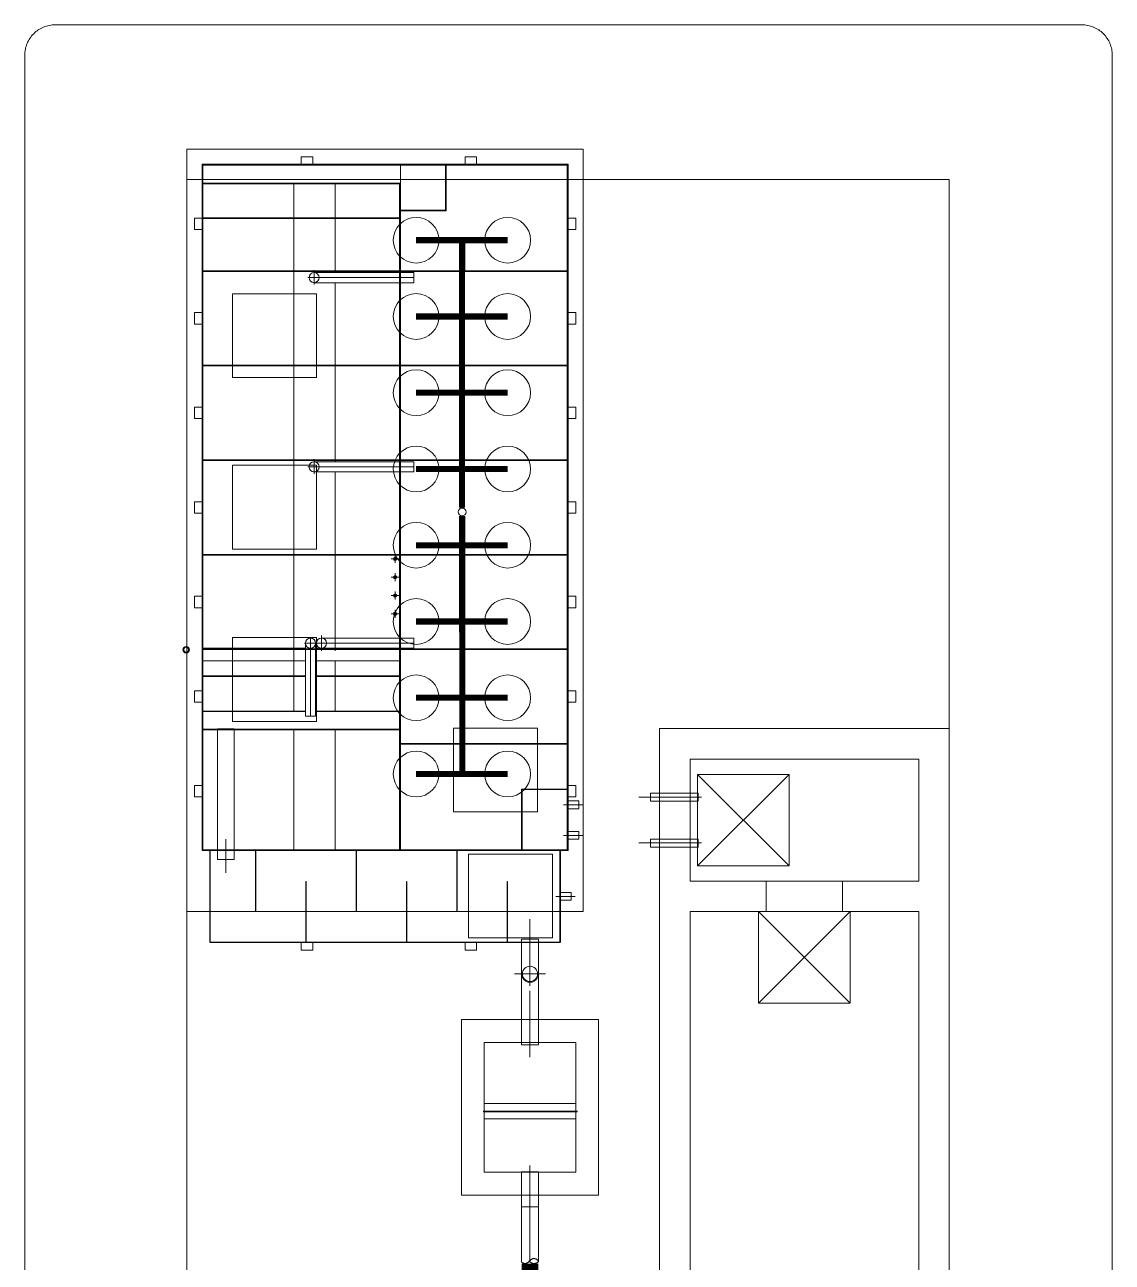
# Model space of a CAD drawing. Header units: millimetres. Extents: x 553474 to 556484, y 6145926 to 6146600.
# Drawn here: x 556199.59 to 556206.72, y 6146173.89 to 6146182.01 of the extents above; entities that cross this region are included whole.
import ezdxf

# ---------------------------------------------------------------- set-up
doc = ezdxf.new("R2010")
doc.units = ezdxf.units.MM
for name, pattern in [('ACAD_ISO10W100', [18, 12, -3, 0, -3]), ('DASHED', [5.5, 4, -1.5]), ('DASHED2', [9.525, 6.35, -3.175])]:
    doc.linetypes.add(name, pattern=pattern)
doc.layers.add('8', color=8, linetype='Continuous', lineweight=0)

msp = doc.modelspace()

# ---------------------------------------------------------------- linework, layer by layer
at = {"layer": '8', "lineweight": 5}
for p, q in [((556200.6518, 6146181.1933), (556203.2518, 6146181.1933)), ((556200.6518, 6146181.1933), (556200.6518, 6146176.1933)), ((556203.2518, 6146181.1933), (556203.2518, 6146176.1933)), ((556202.1405, 6146180.3501), (556201.4453, 6146180.3501)), ((556201.4858, 6146180.3993), (556201.4858, 6146180.3047)), ((556202.1405, 6146179.1101), (556201.4453, 6146179.1101)), ((556201.4858, 6146179.1593), (556201.4858, 6146179.0647)), ((556202.0433, 6146178.5057), (556201.9916, 6146178.5057)), ((556202.0174, 6146178.4798), (556202.0174, 6146178.5316)), ((556202.0433, 6146178.3857), (556201.9916, 6146178.3857)), ((556202.0174, 6146178.3598), (556202.0174, 6146178.4116)), ((556202.0433, 6146178.2657), (556201.9916, 6146178.2657)), ((556202.0174, 6146178.2398), (556202.0174, 6146178.2916)), ((556202.0433, 6146178.1457), (556201.9916, 6146178.1457)), ((556202.0174, 6146178.1198), (556202.0174, 6146178.1716)), ((556203.7518, 6146177.3933), (556205.6518, 6146177.3933)), ((556203.7518, 6146171.4933), (556203.7518, 6146177.3933)), ((556205.6518, 6146171.4933), (556205.6518, 6146177.3933)), ((556200.6518, 6146176.1933), (556203.2518, 6146176.1933)), ((556203.3521, 6146175.485), (556202.4521, 6146175.485)), ((556202.4521, 6146174.335), (556202.4521, 6146175.485)), ((556203.3521, 6146175.485), (556203.3521, 6146174.335)), ((556203.3521, 6146174.335), (556202.4521, 6146174.335))]:
    msp.add_line(p, q, dxfattribs=at)
at = {"layer": '8'}
for p, q in [((556201.4019, 6146181.0933), (556201.4019, 6146181.1433)), ((556201.4019, 6146181.1433), (556201.4769, 6146181.1433)), ((556201.4769, 6146181.1433), (556201.4769, 6146181.0933)), ((556202.4768, 6146181.0933), (556202.4768, 6146181.1433)), ((556202.4768, 6146181.1433), (556202.5518, 6146181.1433)), ((556202.5518, 6146181.1433), (556202.5518, 6146181.0933)), ((556203.1518, 6146181.0933), (556200.7519, 6146181.0933)), ((556200.7519, 6146181.0933), (556200.7519, 6146176.5933)), ((556203.1518, 6146181.0886), (556200.7519, 6146181.0886)), ((556200.7566, 6146181.0933), (556200.7566, 6146176.5933)), ((556202.0518, 6146176.5933), (556202.0518, 6146181.0886)), ((556202.3486, 6146180.792), (556202.3486, 6146181.0886)), ((556202.3518, 6146180.7886), (556202.3518, 6146181.0886)), ((556203.1471, 6146176.5933), (556203.1471, 6146181.0933)), ((556203.1518, 6146176.5933), (556203.1518, 6146181.0933)), ((556202.0518, 6146180.9686), (556200.7566, 6146180.9686)), ((556202.0518, 6146180.9655), (556200.7566, 6146180.9655)), ((556201.3537, 6146180.9655), (556201.3537, 6146180.7433)), ((556201.6243, 6146180.9655), (556201.6243, 6146180.7433)), ((556202.0471, 6146176.5933), (556202.0471, 6146180.9686)), ((556200.7519, 6146180.7408), (556200.7019, 6146180.7408)), ((556200.7019, 6146180.7408), (556200.7019, 6146180.6658)), ((556202.0471, 6146180.7433), (556200.7566, 6146180.7433)), ((556202.0471, 6146180.7386), (556200.7566, 6146180.7386)), ((556201.3537, 6146180.7386), (556201.3537, 6146177.7386)), ((556201.6243, 6146180.7386), (556201.6243, 6146180.3833)), ((556202.3486, 6146180.792), (556202.0518, 6146180.792)), ((556202.3518, 6146180.7886), (556202.0518, 6146180.7886)), ((556203.1518, 6146180.7408), (556203.2018, 6146180.7408)), ((556203.2018, 6146180.7408), (556203.2018, 6146180.6658)), ((556200.7019, 6146180.6658), (556200.7519, 6146180.6658)), ((556203.2018, 6146180.6658), (556203.1518, 6146180.6658)), ((556202.0471, 6146180.3957), (556200.7566, 6146180.3957)), ((556202.0471, 6146180.391), (556200.7566, 6146180.391)), ((556201.4858, 6146180.3833), (556202.1405, 6146180.3833)), ((556203.1471, 6146180.3957), (556202.0518, 6146180.3957)), ((556203.1471, 6146180.391), (556202.0518, 6146180.391)), ((556202.1405, 6146180.317), (556202.1405, 6146180.3833)), ((556200.9518, 6146180.2447), (556200.9518, 6146179.6947)), ((556201.5018, 6146180.2447), (556200.9518, 6146180.2447)), ((556201.4858, 6146180.317), (556202.1405, 6146180.317)), ((556201.5018, 6146179.6947), (556201.5018, 6146180.2447)), ((556201.6243, 6146180.317), (556201.6243, 6146179.1433)), ((556200.7519, 6146180.1208), (556200.7019, 6146180.1208)), ((556200.7019, 6146180.1208), (556200.7019, 6146180.0458)), ((556203.1518, 6146180.1208), (556203.2018, 6146180.1208)), ((556203.2018, 6146180.1208), (556203.2018, 6146180.0458)), ((556200.7019, 6146180.0458), (556200.7519, 6146180.0458)), ((556203.2018, 6146180.0458), (556203.1518, 6146180.0458)), ((556202.0471, 6146179.7757), (556200.7566, 6146179.7757)), ((556202.0471, 6146179.771), (556200.7566, 6146179.771)), ((556203.1471, 6146179.7757), (556202.0518, 6146179.7757)), ((556203.1471, 6146179.771), (556202.0518, 6146179.771)), ((556200.9518, 6146179.6947), (556201.5018, 6146179.6947)), ((556200.7519, 6146179.5008), (556200.7019, 6146179.5008)), ((556200.7019, 6146179.5008), (556200.7019, 6146179.4258)), ((556203.1518, 6146179.5008), (556203.2018, 6146179.5008)), ((556203.2018, 6146179.5008), (556203.2018, 6146179.4258)), ((556200.7019, 6146179.4258), (556200.7519, 6146179.4258)), ((556203.2018, 6146179.4258), (556203.1518, 6146179.4258)), ((556202.0471, 6146179.1557), (556200.7566, 6146179.1557)), ((556202.0471, 6146179.151), (556200.7566, 6146179.151)), ((556200.9518, 6146179.1197), (556200.9518, 6146178.5697)), ((556201.5018, 6146179.1197), (556200.9518, 6146179.1197)), ((556201.4858, 6146179.1433), (556202.1405, 6146179.1433)), ((556201.5018, 6146178.5697), (556201.5018, 6146179.1197)), ((556203.1471, 6146179.1557), (556202.0518, 6146179.1557)), ((556203.1471, 6146179.151), (556202.0518, 6146179.151)), ((556202.1405, 6146179.077), (556202.1405, 6146179.1433)), ((556201.4858, 6146179.077), (556202.1405, 6146179.077)), ((556201.6243, 6146179.077), (556201.6243, 6146177.9033)), ((556200.7019, 6146178.8058), (556200.7019, 6146178.8808)), ((556200.7019, 6146178.8808), (556200.7519, 6146178.8808)), ((556203.2018, 6146178.8808), (556203.1518, 6146178.8808)), ((556203.2018, 6146178.8058), (556203.2018, 6146178.8808)), ((556200.7519, 6146178.8058), (556200.7019, 6146178.8058)), ((556203.1518, 6146178.8058), (556203.2018, 6146178.8058)), ((556200.9518, 6146178.5697), (556201.5018, 6146178.5697)), ((556202.0471, 6146178.5357), (556200.7566, 6146178.5357)), ((556202.0471, 6146178.531), (556200.7566, 6146178.531)), ((556203.1471, 6146178.5357), (556202.0518, 6146178.5357)), ((556203.1471, 6146178.531), (556202.0518, 6146178.531)), ((556200.7019, 6146178.1858), (556200.7019, 6146178.2608)), ((556200.7019, 6146178.2608), (556200.7519, 6146178.2608)), ((556203.2018, 6146178.2608), (556203.1518, 6146178.2608)), ((556203.2018, 6146178.1858), (556203.2018, 6146178.2608)), ((556200.7519, 6146178.1858), (556200.7019, 6146178.1858)), ((556203.1518, 6146178.1858), (556203.2018, 6146178.1858)), ((556200.9518, 6146177.99), (556200.9518, 6146177.44)), ((556201.5018, 6146177.99), (556200.9518, 6146177.99)), ((556201.5018, 6146177.44), (556201.5018, 6146177.99)), ((556201.5343, 6146177.9869), (556202.1405, 6146177.9869)), ((556202.1405, 6146177.9206), (556202.1405, 6146177.9869)), ((556201.4297, 6146177.9218), (556200.7566, 6146177.9218)), ((556202.0471, 6146177.9157), (556200.7566, 6146177.9157)), ((556202.0471, 6146177.911), (556200.7566, 6146177.911)), ((556201.4297, 6146177.9537), (556201.4297, 6146177.4751)), ((556201.4959, 6146177.9537), (556201.4959, 6146177.4751)), ((556202.0471, 6146177.9218), (556201.4959, 6146177.9218)), ((556201.5343, 6146177.9206), (556202.1405, 6146177.9206)), ((556203.1471, 6146177.9157), (556202.0518, 6146177.9157)), ((556203.1471, 6146177.911), (556202.0518, 6146177.911)), ((556201.4297, 6146177.8386), (556200.7566, 6146177.8386)), ((556202.0471, 6146177.8386), (556201.4959, 6146177.8386)), ((556201.6243, 6146177.837), (556201.6243, 6146177.7386)), ((556201.4297, 6146177.7386), (556200.7566, 6146177.7386)), ((556201.4297, 6146177.7339), (556200.7566, 6146177.7339)), ((556201.3537, 6146177.7339), (556201.3537, 6146177.5086)), ((556202.0471, 6146177.7386), (556201.4959, 6146177.7386)), ((556202.0471, 6146177.7339), (556201.4959, 6146177.7339)), ((556201.6243, 6146177.7339), (556201.6243, 6146177.5086)), ((556200.7019, 6146177.5658), (556200.7019, 6146177.6408)), ((556200.7019, 6146177.6408), (556200.7519, 6146177.6408)), ((556203.2018, 6146177.6408), (556203.1518, 6146177.6408)), ((556203.2018, 6146177.5658), (556203.2018, 6146177.6408)), ((556200.7519, 6146177.5658), (556200.7019, 6146177.5658)), ((556201.4297, 6146177.5086), (556200.7566, 6146177.5086)), ((556201.4297, 6146177.5055), (556200.7566, 6146177.5055)), ((556202.0471, 6146177.5086), (556201.4959, 6146177.5086)), ((556202.0471, 6146177.5055), (556201.4959, 6146177.5055)), ((556203.1518, 6146177.5658), (556203.2018, 6146177.5658)), ((556200.9518, 6146177.44), (556201.5018, 6146177.44)), ((556201.4297, 6146177.4751), (556201.4959, 6146177.4751)), ((556202.0471, 6146177.3886), (556200.7566, 6146177.3886)), ((556202.0471, 6146177.3854), (556200.7566, 6146177.3854)), ((556200.8513, 6146177.3886), (556200.8513, 6146177.3911)), ((556200.8513, 6146177.3911), (556200.9614, 6146177.3911)), ((556200.8513, 6146176.598), (556200.8513, 6146177.3854)), ((556200.9613, 6146176.598), (556200.9613, 6146177.3854)), ((556200.9614, 6146177.3911), (556200.9614, 6146177.3886)), ((556201.3537, 6146177.3854), (556201.3537, 6146176.598)), ((556201.6243, 6146177.3854), (556201.6243, 6146176.598)), ((556202.4015, 6146177.3966), (556202.9515, 6146177.3966)), ((556202.4015, 6146176.8466), (556202.4015, 6146177.3966)), ((556202.9515, 6146177.3966), (556202.9515, 6146176.8466)), ((556203.1471, 6146177.2957), (556202.0518, 6146177.2957)), ((556203.1471, 6146177.291), (556202.0518, 6146177.291)), ((556204.0018, 6146177.0933), (556204.6018, 6146176.4933)), ((556204.0018, 6146176.4933), (556204.6018, 6146177.0933)), ((556200.7019, 6146176.9458), (556200.7019, 6146177.0208)), ((556200.7019, 6146177.0208), (556200.7519, 6146177.0208)), ((556203.2018, 6146177.0208), (556203.1518, 6146177.0208)), ((556203.2018, 6146176.9458), (556203.2018, 6146177.0208)), ((556200.7519, 6146176.9458), (556200.7019, 6146176.9458)), ((556203.1471, 6146176.9968), (556202.8471, 6146176.9968)), ((556202.8471, 6146176.598), (556202.8471, 6146176.9968)), ((556202.8503, 6146176.598), (556202.8503, 6146176.9935)), ((556203.1471, 6146176.9935), (556202.8503, 6146176.9935)), ((556203.1518, 6146176.9458), (556203.2018, 6146176.9458)), ((556203.1518, 6146176.9187), (556203.2224, 6146176.9187)), ((556203.2224, 6146176.9187), (556203.2224, 6146176.8679)), ((556202.9515, 6146176.8466), (556202.4015, 6146176.8466)), ((556203.1471, 6146176.7404), (556203.1471, 6146176.8414)), ((556203.1518, 6146176.8679), (556203.2224, 6146176.8679)), ((556203.1518, 6146176.7187), (556203.2224, 6146176.7187)), ((556203.2224, 6146176.7187), (556203.2224, 6146176.6679)), ((556203.1518, 6146176.598), (556200.7519, 6146176.598)), ((556203.1518, 6146176.5933), (556200.7519, 6146176.5933)), ((556200.8019, 6146176.5933), (556200.8019, 6146175.9933)), ((556200.8049, 6146176.5933), (556200.8049, 6146175.9963)), ((556200.8513, 6146176.5933), (556200.8513, 6146176.5347)), ((556200.9063, 6146176.6678), (556200.9063, 6146176.4485)), ((556200.9613, 6146176.5933), (556200.9613, 6146176.5347)), ((556201.1019, 6146176.5933), (556201.1019, 6146176.1963)), ((556201.1049, 6146176.5933), (556201.1049, 6146176.1963)), ((556201.7619, 6146176.5933), (556201.7619, 6146176.1963)), ((556201.7649, 6146176.5933), (556201.7649, 6146176.1963)), ((556202.4218, 6146176.5933), (556202.4218, 6146176.1963)), ((556202.4248, 6146176.5933), (556202.4248, 6146176.1963)), ((556203.0987, 6146175.9963), (556203.0987, 6146176.5933)), ((556203.1017, 6146175.9933), (556203.1017, 6146176.5933)), ((556203.1518, 6146176.6679), (556203.2224, 6146176.6679)), ((556200.8513, 6146176.5347), (556200.9613, 6146176.5347)), ((556202.4989, 6146176.571), (556203.0489, 6146176.571)), ((556202.4989, 6146176.021), (556202.4989, 6146176.571)), ((556203.0489, 6146176.571), (556203.0489, 6146176.021)), ((556201.4319, 6146176.3903), (556201.4319, 6146175.9903)), ((556201.4349, 6146176.3903), (556201.4319, 6146176.3903)), ((556201.4349, 6146176.3903), (556201.4349, 6146175.9933)), ((556202.0919, 6146176.3903), (556202.0919, 6146175.9903)), ((556202.0949, 6146176.3903), (556202.0919, 6146176.3903)), ((556202.0949, 6146176.3903), (556202.0949, 6146175.9933)), ((556202.7518, 6146176.3903), (556202.7518, 6146175.9903)), ((556202.7548, 6146176.3903), (556202.7518, 6146176.3903)), ((556202.7548, 6146176.3903), (556202.7548, 6146175.9933)), ((556203.1017, 6146176.3187), (556203.1722, 6146176.3187)), ((556203.1722, 6146176.3187), (556203.1722, 6146176.2679)), ((556201.1019, 6146176.1963), (556201.1049, 6146176.1963)), ((556201.7619, 6146176.1963), (556201.7649, 6146176.1963)), ((556202.4218, 6146176.1963), (556202.4248, 6146176.1963)), ((556203.1017, 6146176.2679), (556203.1722, 6146176.2679)), ((556204.4018, 6146176.1933), (556205.0018, 6146175.5933)), ((556204.4018, 6146175.5933), (556205.0018, 6146176.1933)), ((556200.8019, 6146175.9903), (556203.1017, 6146175.9903)), ((556200.8049, 6146175.9933), (556203.0987, 6146175.9933)), ((556201.4019, 6146175.9903), (556201.4019, 6146175.9403)), ((556201.4769, 6146175.9403), (556201.4769, 6146175.9903)), ((556202.4768, 6146175.9903), (556202.4768, 6146175.9403)), ((556203.0489, 6146176.021), (556202.4989, 6146176.021)), ((556202.5518, 6146175.9403), (556202.5518, 6146175.9903)), ((556202.8471, 6146176.0117), (556202.8471, 6146175.785)), ((556202.9571, 6146176.0117), (556202.8471, 6146176.0117)), ((556202.9571, 6146176.0117), (556202.9571, 6146175.785)), ((556201.4019, 6146175.9403), (556201.4769, 6146175.9403)), ((556202.4768, 6146175.9403), (556202.5518, 6146175.9403)), ((556202.8471, 6146174.2571), (556202.9571, 6146174.2571))]:
    msp.add_line(p, q, dxfattribs=at)
at = {"layer": '8', "linetype": 'ACAD_ISO10W100', "lineweight": 5}
for p, q in [((556201.4628, 6146177.9932), (556201.4628, 6146177.4751)), ((556201.5343, 6146177.9032), (556201.5343, 6146178.0042)), ((556202.1405, 6146177.9537), (556201.4222, 6146177.9537))]:
    msp.add_line(p, q, dxfattribs=at)
at = {"layer": '8', "linetype": 'DASHED2', "lineweight": 5}
for p, q in [((556203.9518, 6146177.1933), (556205.4518, 6146177.1933)), ((556203.9518, 6146176.3933), (556203.9518, 6146177.1933)), ((556205.4518, 6146176.3933), (556205.4518, 6146177.1933)), ((556203.9518, 6146176.3933), (556205.4518, 6146176.3933)), ((556204.4518, 6146176.3933), (556204.4518, 6146176.1933)), ((556204.9518, 6146176.3933), (556204.9518, 6146176.1933)), ((556203.9518, 6146171.6933), (556203.9518, 6146176.1933)), ((556203.9518, 6146176.1933), (556205.4518, 6146176.1933)), ((556205.4518, 6146171.6933), (556205.4518, 6146176.1933))]:
    msp.add_line(p, q, dxfattribs=at)
at = {"layer": '8', "linetype": 'ACAD_ISO10W100', "ltscale": 3}
for p, q in [((556204.0275, 6146176.9429), (556203.6172, 6146176.9429)), ((556204.0275, 6146176.6437), (556203.6172, 6146176.6437)), ((556202.9021, 6146176.1444), (556202.9021, 6146175.7057)), ((556202.9021, 6146175.2385), (556202.9021, 6146175.6747)), ((556202.9021, 6146173.9049), (556202.9021, 6146174.528))]:
    msp.add_line(p, q, dxfattribs=at)
at = {"layer": '8', "linetype": 'ACAD_ISO10W100'}
for p, q in [((556203.2494, 6146176.8933), (556203.1217, 6146176.8933)), ((556203.2494, 6146176.6933), (556203.1217, 6146176.6933)), ((556203.1992, 6146176.2933), (556203.0715, 6146176.2933)), ((556203.0046, 6146175.785), (556202.7996, 6146175.785))]:
    msp.add_line(p, q, dxfattribs=at)
at = {"layer": '8', "linetype": 'DASHED', "ltscale": 2}
for p, q in [((556202.8471, 6146175.321), (556202.8471, 6146175.785)), ((556202.9571, 6146175.321), (556202.9571, 6146175.785)), ((556202.8471, 6146175.321), (556202.9571, 6146175.321)), ((556202.8471, 6146174.4865), (556202.9571, 6146174.4865)), ((556202.8471, 6146173.8949), (556202.8471, 6146174.4865)), ((556202.9571, 6146173.9001), (556202.9571, 6146174.4865))]:
    msp.add_line(p, q, dxfattribs=at)
at = {"layer": '8', "linetype": 'DASHED', "lineweight": 5, "ltscale": 5}
for p, q in [((556203.2021, 6146175.335), (556202.6021, 6146175.335)), ((556202.6021, 6146174.485), (556202.6021, 6146175.335)), ((556203.2021, 6146174.485), (556203.2021, 6146175.335)), ((556203.2021, 6146174.935), (556202.6021, 6146174.935)), ((556203.2021, 6146174.835), (556202.6021, 6146174.835)), ((556203.2021, 6146174.485), (556202.6021, 6146174.485))]:
    msp.add_line(p, q, dxfattribs=at)
at = {"layer": '8', "linetype": 'DASHED2', "ltscale": 2}
msp.add_lwpolyline([(556206.5216, 6146182.0082), (556199.788, 6146182.0082, 0.414214), (556199.588, 6146181.8082), (556199.588, 6146169.368, 0.414214), (556199.788, 6146169.168), (556206.5216, 6146169.168, 0.414214), (556206.7216, 6146169.368), (556206.7216, 6146181.8082, 0.414214)], format="xyb", close=True, dxfattribs=at)
at = {"layer": '8'}
for points in [[(556200.6518, 6146169.4933), (556200.6518, 6146180.9933), (556205.6518, 6146180.9933), (556205.6518, 6146169.4933)], [(556204.0018, 6146177.0933), (556204.6018, 6146177.0933), (556204.6018, 6146176.4933), (556204.0018, 6146176.4933)], [(556204.0061, 6146176.9168), (556204.0061, 6146176.969), (556203.6929, 6146176.969), (556203.6929, 6146176.9168)], [(556204.0061, 6146176.6168), (556204.0061, 6146176.669), (556203.6929, 6146176.669), (556203.6929, 6146176.6168)], [(556204.4018, 6146176.1933), (556205.0018, 6146176.1933), (556205.0018, 6146175.5933), (556204.4018, 6146175.5933)]]:
    msp.add_lwpolyline(points, close=True, dxfattribs=at)
at = {"layer": '8', "lineweight": 5, "const_width": 0.04}
for points in [[(556202.1555, 6146180.5955), (556202.7555, 6146180.5955)], [(556202.4558, 6146178.841), (556202.4571, 6146180.5957)], [(556202.1555, 6146180.0955), (556202.7555, 6146180.0955)], [(556202.1555, 6146179.5955), (556202.7555, 6146179.5955)], [(556202.1555, 6146179.0955), (556202.7555, 6146179.0955)], [(556202.4571, 6146178.7881), (556202.4582, 6146177.0957)], [(556202.1555, 6146178.5955), (556202.7555, 6146178.5955)], [(556202.1555, 6146178.0955), (556202.7555, 6146178.0955)], [(556202.1555, 6146177.5955), (556202.7555, 6146177.5955)], [(556202.1555, 6146177.0955), (556202.7555, 6146177.0955)]]:
    msp.add_lwpolyline(points, dxfattribs=at)
at = {"layer": '8', "linetype": 'DASHED2'}
msp.add_lwpolyline([(556203.2125, 6146174.885), (556203.2125, 6146174.8817), (556202.5976, 6146174.8817), (556202.5976, 6146174.885)], close=True, dxfattribs=at)
at = {"layer": '8', "const_width": 0.11}
msp.add_lwpolyline([(556202.9021, 6146148.6045), (556202.9021, 6146173.885)], dxfattribs=at)
at = {"layer": '8', "lineweight": 5}
for centre, radius in [((556202.1555, 6146180.5955), 0.15), ((556202.7555, 6146180.5955), 0.15), ((556202.1555, 6146180.0955), 0.15), ((556202.7555, 6146180.0955), 0.15), ((556202.1555, 6146179.5955), 0.15), ((556202.7555, 6146179.5955), 0.15), ((556202.1555, 6146179.0955), 0.15), ((556202.7555, 6146179.0955), 0.15), ((556202.4571, 6146178.8139), 0.0257), ((556202.1555, 6146178.5955), 0.15), ((556202.7555, 6146178.5955), 0.15), ((556202.0174, 6146178.5057), 0.0111), ((556202.0174, 6146178.5057), 0.00924), ((556202.0174, 6146178.3857), 0.0111), ((556202.0174, 6146178.3857), 0.00924), ((556202.1555, 6146178.0955), 0.15), ((556202.0174, 6146178.2657), 0.0111), ((556202.0174, 6146178.2657), 0.00924), ((556202.7555, 6146178.0955), 0.15), ((556202.0174, 6146178.1457), 0.0111), ((556202.0174, 6146178.1457), 0.00924), ((556202.1555, 6146177.5955), 0.15), ((556202.7555, 6146177.5955), 0.15), ((556202.1555, 6146177.0955), 0.15), ((556202.7555, 6146177.0955), 0.15)]:
    msp.add_circle(centre, radius, dxfattribs=at)
at = {"layer": '8'}
for radius in [0.0212, 0.016]:
    msp.add_circle((556200.6469, 6146177.9107), radius, dxfattribs=at)
for centre, major_axis, start_param, end_param in [((556201.4858, 6146180.3501), (-0.0234, -0.0234), 3.926991, 10.210176), ((556201.4858, 6146179.1101), (-0.0234, -0.0234), 3.926991, 10.210176), ((556201.4628, 6146177.9537), (-0.0234, -0.0234), 3.926991, 10.210176), ((556201.5343, 6146177.9537), (-0.0234, -0.0234), 3.926991, 10.210176), ((556202.9021, 6146175.785), (0.0389, 0.0389), 2.356194, 5.497787), ((556202.9021, 6146175.785), (0.0352, 0.0352), 5.497787, 11.780972)]:
    msp.add_ellipse(centre, major_axis=major_axis, ratio=1, start_param=start_param, end_param=end_param, dxfattribs=at)
at = {"layer": '8', "linetype": 'DASHED', "ltscale": 2}
msp.add_open_spline([(556202.8464, 6146173.8953), (556202.852, 6146173.892), (556202.8672, 6146173.8801), (556202.8987, 6146173.8973), (556202.9207, 6146173.9294), (556202.9752, 6146173.8978), (556202.9206, 6146173.8794), (556202.9034, 6146173.895), (556202.8953, 6146173.9029)], degree=3, knots=[17.75888, 17.75888, 17.75888, 17.75888, 41.961102, 86.599648, 134.812393, 181.224093, 226.245695, 270.204947, 270.204947, 270.204947, 270.204947], dxfattribs=at)

doc.saveas('drawing.dxf')
